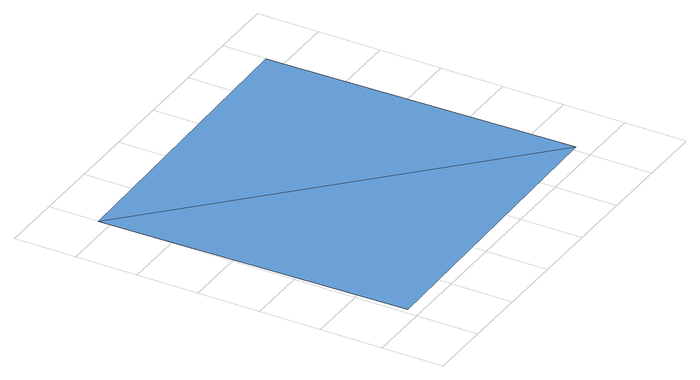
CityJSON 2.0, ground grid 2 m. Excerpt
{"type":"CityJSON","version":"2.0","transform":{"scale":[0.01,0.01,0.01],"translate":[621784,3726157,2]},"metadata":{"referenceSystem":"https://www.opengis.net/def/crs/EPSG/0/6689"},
"CityObjects":{
"waterbody1":{"type":"WaterBody","attributes":{"name":"福岡県津波浸水想定図","class":"1140","function":"2","WaterBodyTsunamiRiskAttribute.description":"1","WaterBodyTsunamiRiskAttribute.rank":"4"},"geometry":[{"type":"MultiSurface","lod":"1","boundaries":[[[0,1,2]],[[2,1,3]]]}]}
},
"vertices":[
[20,39,55],[1019,58,55],[1,1039,55],[1000,1058,55]
]}
